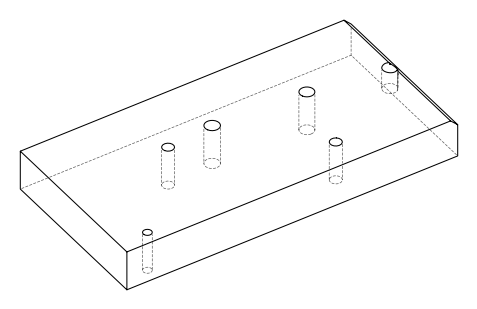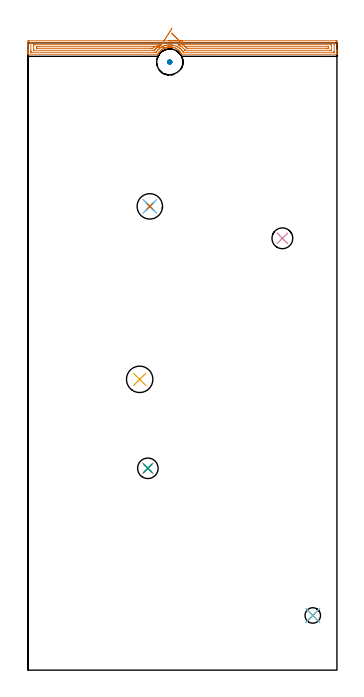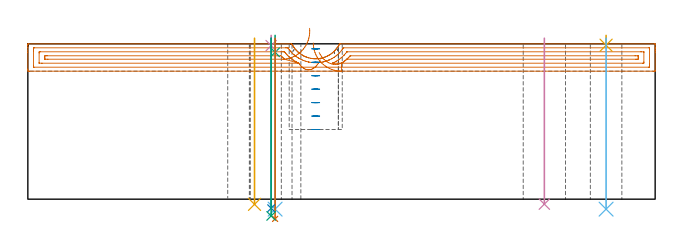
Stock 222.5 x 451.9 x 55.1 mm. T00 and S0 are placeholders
(PLAN: 12 operations, 9 tool changes, 9.5 min)
(1 AREA_MILL | FG_CHAMFER_SURFACE | UGT0205_001 | 7.28 min | 10475 mm3)
(2 MILL_BLIND_HOLE_FROM_SOLID_MATERIAL | STEP1POCKET | UGT0201_008 | Spiral | 0.38 min | 8287 mm3)
(3 SPOT_DRILL | STEP1HOLE | NXT0321_9005460120000 | 0.05 min | 178 mm3)
(4 SPOT_DRILL_1 | STEP1HOLE_1 | NXT0321_9005460120000 | 0.03 min | 6 mm3)
(5 SPOT_DRILL_2 | STEP1HOLE_4 | NXT0321_9005460120000 | 0.03 min | 2 mm3)
(6 DRILL_THROUGH_HOLE_INTO_CENTER | STEP1HOLE | NXT0301_083 | 0.24 min | 5236 mm3)
(7 DRILL_TO_ENLARGE_THROUGH_HOLE | STEP1HOLE | UGT0301_252 | 0.26 min | 9045 mm3)
(8 DRILL_THROUGH_HOLE_INTO_CENTER_1 | STEP1HOLE_1 | NXT0301_065 | 0.24 min | 3799 mm3)
(9 DRILL_TO_ENLARGE_THROUGH_HOLE_1 | STEP1HOLE_1 | UGT0301_279 | 0.25 min | 5648 mm3)
(10 INDEXABLE_INSERT_DRILL_THROUGH_HOLE_FROM_SOLID | STEP1HOLE_2 | NXT0302_001 | 0.24 min | 9708 mm3)
(11 INDEXABLE_INSERT_DRILL_THROUGH_HOLE_FROM_SOLID_1 | STEP1HOLE_3 | NXT0302_009 | 0.24 min | 15595 mm3)
(12 DRILL_THROUGH_HOLE_INTO_CENTER_2 | STEP1HOLE_4 | NXT0301_083 | 0.24 min | 5405 mm3)
(TOOL UGT0205_001 | Chamfer Mill 20 x 3 x 45 deg. | D20 FL50 Z2)
(TOOL UGT0201_008 | End Mill 16 mm | D16 FL32 Z4)
(TOOL NXT0321_9005460120000 | NC Spot Drill, 142deg, 12mm, Carbide, Uncoated | D12 PA142 FL30 Z2)
(TOOL NXT0301_083 | Carbide Drill 11.2mm [860.1-1120-056A1-MM 2214] | D11.2 PA140 FL72 Z2)
(TOOL UGT0301_252 | Twist Drill 18.3 mm | D18.3 PA118 FL135 Z2)
(TOOL NXT0301_065 | Carbide Drill 9.4mm [860.1-0940-075A1-MM 2214] | D9.4 PA140 FL98 Z2)
(TOOL UGT0301_279 | Twist Drill 14.8 mm | D14.8 PA118 FL114 Z2)
(TOOL NXT0302_001 | Index. Insert Drill 15mm [880-D1500L20-05] | D15 PA176 FL75 Z2)
(TOOL NXT0302_009 | Index. Insert Drill 19mm [880-D1900L25-05] | D19 PA176 FL95 Z2)
(OP 1 AREA_MILL)
G17 G21 G94 G90
T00 M6
G54
G17 G0 G90 X101.25 Y453.4 S1061 M3
G43 Z65.1 H0
Z55.4
G94 G1 X101.288 Z54.528 F250.
X101.402 Z53.664
X101.591 Z52.812
X101.853 Z51.98
X102.187 Z51.174
X102.59 Z50.4
X103.058 Z49.664
X103.59 Z48.972
X104.179 Z48.329
X104.822 Z47.74
X105.514 Z47.208
X106.25 Z46.74
X107.024 Z46.337
X107.83 Z46.003
X108.662 Z45.741
X109.513 Z45.552
X110.378 Z45.438
X111.25 Z45.4
X221.897
X222.342 Y453.396 Z45.402
X222.49 Y453.392 Z45.406
X222.5 Y453.24 Z45.557
Y446.788 Z52.006
Y446.218 Z52.579
Y445.907 Z52.889
Y445.336 Z53.46
Y445.026 Z53.769
Y444.013 Z54.786
X222.49 Y443.706 Z55.093
X222.343 Y443.7 Z55.1
X110.804
X110.563 Y443.702 Z55.092
X110.56 Z55.091
X110.473 Y443.867 Z54.932
X110.358 Y444.087 Z54.712
X110.324 Y444.145 Z54.653
X110.299 Y444.188 Z54.61
X110.162 Y444.423 Z54.377
X110.06 Y444.581 Z54.219
X109.877 Y444.866 Z53.934
X109.764 Y445.026 Z53.774
X109.571 Y445.298 Z53.501
X109.467 Y445.434 Z53.365
X109.148 Y445.809 Z52.99
X109.058 Y445.907 Z52.892
X108.814 Y446.174 Z52.625
X108.638 Y446.348 Z52.451
X108.575 Y446.41 Z52.39
X108.479 Y446.494 Z52.303
X108.208 Y446.737 Z52.063
X108.032 Y446.881 Z51.918
X107.828 Y447.05 Z51.75
X107.684 Y447.157 Z51.641
X107.242 Y447.457 Z51.339
X106.904 Y447.669 Z51.127
X106.792 Y447.739 Z51.057
X106.458 Y447.925 Z50.874
X106.379 Y447.963 Z50.837
X106.249 Y448.024 Z50.775
X105.901 Y448.187 Z50.609
X105.45 Y448.372 Z50.424
X105.133 Y448.486 Z50.312
X105.009 Y448.53 Z50.267
X105.004 Y448.531 Z50.266
X104.564 Y448.663 Z50.136
X104.117 Y448.778 Z50.021
X104.02 Y448.801 Z49.998
X103.624 Y448.871 Z49.929
X103.39 Y448.904 Z49.896
X103.226 Y448.926 Z49.871
X103.019 Y448.945 Z49.851
X102.824 Y448.964 Z49.833
X102.78 Y448.968 Z49.829
X102.648 Y448.973 Z49.819
X102.325 Y448.992 Z49.806
X102.264 Y448.989 Z49.802
X102.2 Y448.991 Z49.805
X102.169 Z49.803
X101.888 Z49.804
X101.554 Y448.975 Z49.819
X101.443 Y448.97 Z49.825
X101.147 Y448.943 Z49.856
X100.996 Y448.929 Z49.87
X100.551 Y448.865 Z49.932
X100.542 Y448.863 Z49.933
X100.181 Y448.801 Z49.998
X99.65 Y448.666 Z50.131
X99.212 Y448.536 Z50.262
X98.758 Y448.376 Z50.42
X98.653 Y448.334 Z50.465
X98.311 Y448.191 Z50.604
X97.997 Y448.049 Z50.75
X97.876 Y447.994 Z50.805
X97.789 Y447.95 Z50.849
X97.74 Y447.925 Z50.874
X97.419 Y447.742 Z51.054
X97.359 Y447.708 Z51.088
X96.985 Y447.477 Z51.318
X96.52 Y447.152 Z51.648
X96.376 Y447.05 Z51.749
X96.225 Y446.93 Z51.87
X96.093 Y446.825 Z51.974
X95.783 Y446.55 Z52.249
X95.733 Y446.505 Z52.293
X95.385 Y446.174 Z52.625
X95.201 Y445.98 Z52.819
X95.048 Y445.803 Z52.997
X94.91 Y445.643 Z53.155
X94.769 Y445.467 Z53.33
X94.633 Y445.298 Z53.501
X94.595 Y445.247 Z53.553
X94.435 Y445.026 Z53.77
X94.31 Y444.857 Z53.943
X94.142 Y444.586 Z54.209
X94.039 Y444.421 Z54.375
X93.799 Y443.999 Z54.8
X93.72 Y443.853 Z54.945
X93.634 Y443.704 Z55.089
X93.404 Y443.7 Z55.1
X0.157
X0.01 Y443.706 Z55.093
X0. Y444.013 Z54.786
Y444.405 Z54.394
Y445.026 Z53.769
Y446.217 Z52.579
Y446.788 Z52.006
Y452.67 Z46.127
X0.003 Y452.955 Z45.842
X0.01 Y453.392 Z45.406
X0.157 Y453.396 Z45.402
X0.603 Y453.4 Z45.4
X111.25
Y451.986 Z46.814
X220.112 Y451.985 Z46.815
X220.203 Y451.984 Z46.816
X220.472 Y451.979 Z46.821
X220.49 Y451.892 Z46.908
X220.497 Y451.694 Z47.106
X220.499 Y451.193 Z47.607
X220.5 Y450.81 Z47.99
X220.499 Y445.525 Z53.275
X220.493 Y445.141 Z53.659
X220.49 Y445.121 Z53.679
X220.486 Y445.119 Z53.681
X220.463 Y445.116 Z53.684
X220.413 Y445.115 Z53.685
X220.313 Y445.114 Z53.686
X112.053 Y445.115 Z53.685
X111.977 Y445.116 Z53.684
X111.94 Y445.118 Z53.682
X111.926 Y445.121 Z53.679
X111.903 Y445.149 Z53.651
X111.83 Y445.248 Z53.552
X111.809 Y445.279 Z53.521
X111.668 Y445.494 Z53.306
X111.369 Y445.907 Z52.893
X111.25 Y446.065 Z52.735
X110.623 Y446.788 Z52.012
X110.358 Y447.067 Z51.733
X109.699 Y447.669 Z51.131
X109.465 Y447.866 Z50.934
X109.283 Y448.01 Z50.79
X108.686 Y448.438 Z50.362
X108.573 Y448.513 Z50.287
X108.514 Y448.55 Z50.25
X107.996 Y448.862 Z49.938
X107.681 Y449.036 Z49.764
X106.854 Y449.431 Z49.369
X106.788 Y449.459 Z49.341
X106.739 Y449.479 Z49.321
X105.896 Y449.791 Z49.009
X105.367 Y449.953 Z48.847
X105.004 Y450.053 Z48.747
X104.888 Y450.083 Z48.717
X104.794 Y450.105 Z48.695
X104.486 Y450.17 Z48.631
X104.111 Y450.235 Z48.565
X103.625 Y450.312 Z48.488
X103.219 Y450.353 Z48.447
X103.173 Y450.357 Z48.443
X102.327 Y450.401 Z48.399
X102.234 Y450.404 Z48.396
X101.833 Y450.4 Z48.4
X101.435 Y450.386 Z48.414
X101.364 Y450.382 Z48.418
X100.575 Y450.312 Z48.488
X99.719 Y450.176 Z48.624
X99.65 Y450.163 Z48.637
X99.565 Y450.145 Z48.655
X99.453 Y450.117 Z48.683
X98.758 Y449.929 Z48.871
X98.371 Y449.813 Z48.987
X97.865 Y449.636 Z49.164
X97.715 Y449.579 Z49.221
X97.348 Y449.431 Z49.369
X97.088 Y449.317 Z49.483
X97.041 Y449.296 Z49.504
X96.973 Y449.263 Z49.537
X96.494 Y449.023 Z49.777
X96.081 Y448.791 Z50.009
X95.929 Y448.7 Z50.1
X95.69 Y448.55 Z50.25
X95.393 Y448.348 Z50.452
X95.188 Y448.205 Z50.595
X94.877 Y447.976 Z50.824
X94.495 Y447.669 Z51.131
X94.388 Y447.578 Z51.222
X94.296 Y447.497 Z51.303
X93.93 Y447.149 Z51.651
X93.567 Y446.788 Z52.012
X93.488 Y446.705 Z52.095
X93.404 Y446.61 Z52.19
X93.085 Y446.222 Z52.578
X92.836 Y445.907 Z52.893
X92.697 Y445.724 Z53.076
X92.511 Y445.469 Z53.331
X92.333 Y445.202 Z53.598
X92.292 Y445.143 Z53.657
X92.267 Y445.121 Z53.679
X92.221 Y445.119 Z53.681
X92.021 Y445.117 Z53.683
X91.619 Y445.114 Z53.686
X91.53
X2.388 Y445.115 Z53.685
X2.297 Y445.116 Z53.684
X2.028 Y445.121 Z53.679
X2.01 Y445.208 Z53.592
X2.004 Y445.406 Z53.394
X2.001 Y445.907 Z52.893
X2. Y446.29 Z52.51
X2.001 Y451.575 Z47.225
X2.007 Y451.959 Z46.841
X2.01 Y451.979 Z46.821
X2.014 Y451.981 Z46.819
X2.037 Y451.984 Z46.816
X2.087 Y451.985 Z46.815
X2.187 Y451.986 Z46.814
X111.25
Y450.572 Z48.228
X218.065 Y450.571 Z48.229
X218.327 Y450.57 Z48.23
X218.415 Y450.568 Z48.232
X218.476 Y450.565 Z48.235
X218.49 Y450.482 Z48.318
X218.495 Y450.312 Z48.488
X218.499 Y450.142 Z48.658
Y446.788 Z52.012
X218.497 Y446.621 Z52.179
X218.49 Y446.562 Z52.238
X218.483 Y446.535 Z52.265
X218.458 Y446.534 Z52.266
X218.327 Y446.531 Z52.269
X217.698 Y446.529 Z52.271
X217.435 Y446.528 Z52.272
X113.297 Y446.529 Z52.271
X113.232 Y446.53 Z52.27
X113.2 Y446.533 Z52.267
X113.189 Y446.535 Z52.265
X113.157 Y446.567 Z52.233
X113.035 Y446.715 Z52.085
X112.973 Y446.788 Z52.012
X112.652 Y447.166 Z51.634
X112.201 Y447.669 Z51.131
X112.142 Y447.731 Z51.069
X111.274 Y448.55 Z50.25
X111.25 Y448.572 Z50.228
X111.109 Y448.689 Z50.111
X110.358 Y449.248 Z49.552
X110.097 Y449.431 Z49.369
X109.465 Y449.832 Z48.968
X109.161 Y450.012 Z48.788
X108.596 Y450.312 Z48.488
X108.573 Y450.323 Z48.477
X108.337 Y450.436 Z48.364
X108.261 Y450.473 Z48.327
X108.15 Y450.531 Z48.269
X108.092 Y450.566 Z48.234
X108.134 Y450.567 Z48.233
X108.311 Y450.57 Z48.23
X108.453 Y450.571 Z48.229
X108.573 Y450.572 Z48.228
X111.25
X113.157 Y449.152 Z49.648
X113.171 Y449.154 Z49.646
X113.224 Y449.156 Z49.644
X113.312 Y449.157 Z49.643
X215.65
X215.929 Y449.156 Z49.644
X216.381 Y449.152 Z49.648
X216.481 Y449.151 Z49.649
X216.49 Y448.975 Z49.825
X216.5 Y448.593 Z50.207
Y448.55 Z50.25
X216.499 Y448.131 Z50.669
X216.497 Y448.026 Z50.774
X216.493 Y447.974 Z50.826
X216.491 Y447.953 Z50.847
X216.469 Y447.95 Z50.85
X216.262 Y447.946 Z50.854
X215.65 Y447.943 Z50.857
X215.373
X114.542
X114.388 Y447.945 Z50.855
X114.351 Y447.947 Z50.853
X114.336 Y447.949 Z50.851
X114.288 Y447.996 Z50.804
X114.118 Y448.18 Z50.62
X113.927 Y448.387 Z50.413
X113.769 Y448.55 Z50.25
X113.615 Y448.702 Z50.098
X113.24 Y449.069 Z49.731
X113.157 Y449.152 Z49.648
X112.64 Y449.672 Z49.175
X112.095 Y450.219 Z48.768
X111.528 Y450.789 Z48.429
X110.942 Y451.377 Z48.162
X110.342 Y451.98 Z47.968
X109.733 Y452.593 Z47.85
X109.118 Y453.21 Z47.806
X108.503 Y453.828 Z47.84
X107.892 Y454.441 Z47.948
X107.291 Y455.046 Z48.132
X106.703 Y455.637 Z48.39
X106.133 Y456.209 Z48.719
X105.585 Y456.759 Z49.118
X105.064 Y457.283 Z49.582
X104.574 Y457.775 Z50.109
X104.118 Y458.234 Z50.695
X103.699 Y458.654 Z51.335
X103.322 Y459.033 Z52.024
G0 X103.701 Y462.43 Z49.443
G1 X103.383 Y461.933 Z48.801
X103.035 Y461.39 Z48.213
X102.662 Y460.807 Z47.683
X102.264 Y460.186 Z47.215
X101.846 Y459.534 Z46.814
X101.411 Y458.855 Z46.481
X100.962 Y458.154 Z46.22
X100.503 Y457.437 Z46.033
X100.036 Y456.708 Z45.921
X99.566 Y455.974 Z45.884
X99.096 Y455.241 Z45.924
X98.629 Y454.512 Z46.039
X98.17 Y453.796 Z46.229
X97.721 Y453.095 Z46.493
X97.287 Y452.417 Z46.828
X96.87 Y451.766 Z47.232
X96.473 Y451.147 Z47.702
X96.1 Y450.565 Z48.235
X96.093 Y450.554 Z48.246
X96.081 Y450.545 Z48.255
X95.923 Y450.468 Z48.332
X95.601 Y450.312 Z48.488
X95.329 Y450.173 Z48.627
X95.188 Y450.098 Z48.702
X94.762 Y449.852 Z48.948
X94.296 Y449.567 Z49.233
X94.213 Y449.513 Z49.287
X94.093 Y449.431 Z49.369
X93.693 Y449.145 Z49.655
X93.404 Y448.933 Z49.867
X93.189 Y448.762 Z50.038
X92.933 Y448.55 Z50.25
X92.71 Y448.354 Z50.446
X92.511 Y448.173 Z50.627
X92.254 Y447.923 Z50.877
X92.001 Y447.669 Z51.131
X91.817 Y447.474 Z51.326
X91.619 Y447.254 Z51.546
X91.406 Y446.999 Z51.801
X91.233 Y446.788 Z52.012
X91.087 Y446.61 Z52.19
X91.04 Y446.555 Z52.245
X91.021 Y446.535 Z52.265
X90.985 Y446.533 Z52.267
X90.727 Y446.53 Z52.27
X90.464 Y446.529 Z52.271
X89.835 Y446.528 Z52.272
X4.435 Y446.529 Z52.271
X4.173 Y446.53 Z52.27
X4.085 Y446.532 Z52.268
X4.024 Y446.535 Z52.265
X4.01 Y446.618 Z52.182
X4.005 Y446.788 Z52.012
X4.001 Y446.957 Z51.843
Y450.312 Z48.488
X4.003 Y450.479 Z48.321
X4.01 Y450.538 Z48.262
X4.017 Y450.565 Z48.235
X4.042 Y450.566 Z48.234
X4.173 Y450.569 Z48.231
X4.802 Y450.571 Z48.229
X5.065
X95.818
X96.1 Y450.565 Z48.235
X91.026 Y449.151 Z49.649
X91.022 Y449.14 Z49.66
X90.575 Y448.7 Z50.1
X90.425 Y448.55 Z50.25
X90.134 Y448.254 Z50.546
X89.835 Y447.95 Z50.85
X89.553 Y447.947 Z50.853
X88.942 Y447.943 Z50.857
X88.665
X6.85
X6.571 Y447.944 Z50.856
X6.119 Y447.948 Z50.852
X6.019 Y447.95 Z50.85
X6.01 Y448.125 Z50.675
X6. Y448.507 Z50.293
Y448.55 Z50.25
X6.001 Y448.969 Z49.831
X6.003 Y449.074 Z49.726
X6.007 Y449.126 Z49.674
X6.009 Y449.147 Z49.653
X6.031 Y449.15 Z49.65
X6.238 Y449.154 Z49.646
X6.85 Y449.157 Z49.643
X7.127
X90.517
X90.727 Y449.156 Z49.644
X91.008 Y449.153 Z49.647
X91.026 Y449.151 Z49.649
X91.885 Y449.064 Z49.774
X92.73 Y448.979 Z49.974
X93.555 Y448.896 Z50.247
X94.352 Y448.815 Z50.591
X95.117 Y448.738 Z51.004
X95.843 Y448.664 Z51.482
X96.524 Y448.595 Z52.022
X97.157 Y448.531 Z52.62
X97.735 Y448.473 Z53.271
X98.254 Y448.42 Z53.97
X98.711 Y448.374 Z54.712
X99.101 Y448.335 Z55.491
X99.423 Y448.302 Z56.301
X99.673 Y448.277 Z57.136
X99.85 Y448.259 Z57.99
X99.952 Y448.249 Z58.857
X99.979 Y448.246 Z59.729
X99.93 Y448.251 Z60.6
G0 Z65.1
M5
M2
(OP 2 MILL_BLIND_HOLE_FROM_SOLID_MATERIAL)
G17 G21 G94 G90
T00 M6
G54
G17 G0 G90 X102.1 Y438.1 S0 M3
G43 Z65.1 H0
Z53.329
G94 G3 X102.8 Y438.8 R0.7 F250.
X102.1 Y439.5 R0.7
X100.7 Y438.1 R1.4
X102.1 Y439.5 R-1.4
X101.4 Y438.8 R0.7
X102.1 Y438.1 R0.7
G0 Z48.557
G3 X102.8 Y438.8 R0.7
X102.1 Y439.5 R0.7
X100.7 Y438.1 R1.4
X102.1 Y439.5 R-1.4
X101.4 Y438.8 R0.7
X102.1 Y438.1 R0.7
G0 Z43.786
G3 X102.8 Y438.8 R0.7
X102.1 Y439.5 R0.7
X100.7 Y438.1 R1.4
X102.1 Y439.5 R-1.4
X101.4 Y438.8 R0.7
X102.1 Y438.1 R0.7
G0 Z39.014
G3 X102.8 Y438.8 R0.7
X102.1 Y439.5 R0.7
X100.7 Y438.1 R1.4
X102.1 Y439.5 R-1.4
X101.4 Y438.8 R0.7
X102.1 Y438.1 R0.7
G0 Z34.243
G3 X102.8 Y438.8 R0.7
X102.1 Y439.5 R0.7
X100.7 Y438.1 R1.4
X102.1 Y439.5 R-1.4
X101.4 Y438.8 R0.7
X102.1 Y438.1 R0.7
G0 Z29.471
G3 X102.8 Y438.8 R0.7
X102.1 Y439.5 R0.7
X100.7 Y438.1 R1.4
X102.1 Y439.5 R-1.4
X101.4 Y438.8 R0.7
X102.1 Y438.1 R0.7
G0 Z24.7
G3 X102.8 Y438.8 R0.7
X102.1 Y439.5 R0.7
X100.7 Y438.1 R1.4
X102.1 Y439.5 R-1.4
X101.4 Y438.8 R0.7
X102.1 Y438.1 R0.7
G0 Z65.1
M5
M2
(OP 3 SPOT_DRILL)
G17 G21 G94 G90
T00 M6
G54
G17 G0 G90 X87.7 Y334.1 S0 M3
G43 Z65.1 H0
G94 G81 G98 Z52.1 F250. R58.1
G80
M5
M2
(OP 4 SPOT_DRILL_1)
G17 G21 G94 G90
T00 M6
G54
G17 G0 G90 X86.3 Y145.4 S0 M3
G43 Z65.1 H0
G94 G81 G98 Z54.463 F250. R58.1
G80
M5
M2
(OP 5 SPOT_DRILL_2)
G17 G21 G94 G90
T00 M6
G54
G17 G0 G90 X205.1 Y39.4 S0 M3
G43 Z65.1 H0
G94 G81 G98 Z54.609 F250. R58.1
G80
M5
M2
(OP 6 DRILL_THROUGH_HOLE_INTO_CENTER)
G17 G21 G94 G90
T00 M6
G54
G17 G0 G90 X87.7 Y334.1 S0 M3
G43 Z65.1 H1
G94 G73 G98 Z-3.538 F250. Q9.773 R57.1
G80
M5
M2
(OP 7 DRILL_TO_ENLARGE_THROUGH_HOLE)
G17 G21 G94 G90
T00 M6
G54
G17 G0 G90 X87.7 Y334.1 S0 M3
G43 Z65.1 H0
G94 G73 G98 Z-6.998 F250. Q15.524 R57.1
G80
M5
M2
(OP 8 DRILL_THROUGH_HOLE_INTO_CENTER_1)
G17 G21 G94 G90
T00 M6
G54
G17 G0 G90 X86.3 Y145.4 S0 M3
G43 Z65.1 H1
G94 G73 G98 Z-3.211 F250. Q8.33 R57.1
G80
M5
M2
(OP 9 DRILL_TO_ENLARGE_THROUGH_HOLE_1)
G17 G21 G94 G90
T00 M6
G54
G17 G0 G90 X86.3 Y145.4 S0 M3
G43 Z65.1 H0
G94 G73 G98 Z-5.946 F250. Q12.209 R57.1
G80
M5
M2
(OP 10 INDEXABLE_INSERT_DRILL_THROUGH_HOLE_FROM_SOLID)
G17 G21 G94 G90
T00 M6
G54
G17 G0 G90 X183.2 Y311.1 S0 M3
G43 Z65.1 H1
G94 G81 G98 Z-1.762 F250. R57.1
G80
M5
M2
(OP 11 INDEXABLE_INSERT_DRILL_THROUGH_HOLE_FROM_SOLID_1)
G17 G21 G94 G90
T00 M6
G54
G17 G0 G90 X80.4 Y209.5 S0 M3
G43 Z65.1 H1
G94 G81 G98 Z-1.832 F250. R57.1
G80
M5
M2
(OP 12 DRILL_THROUGH_HOLE_INTO_CENTER_2)
G17 G21 G94 G90
T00 M6
G54
G17 G0 G90 X205.1 Y39.4 S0 M3
G43 Z65.1 H1
G94 G73 G98 Z-3.538 F250. Q9.773 R57.1
G80
M5
M2
